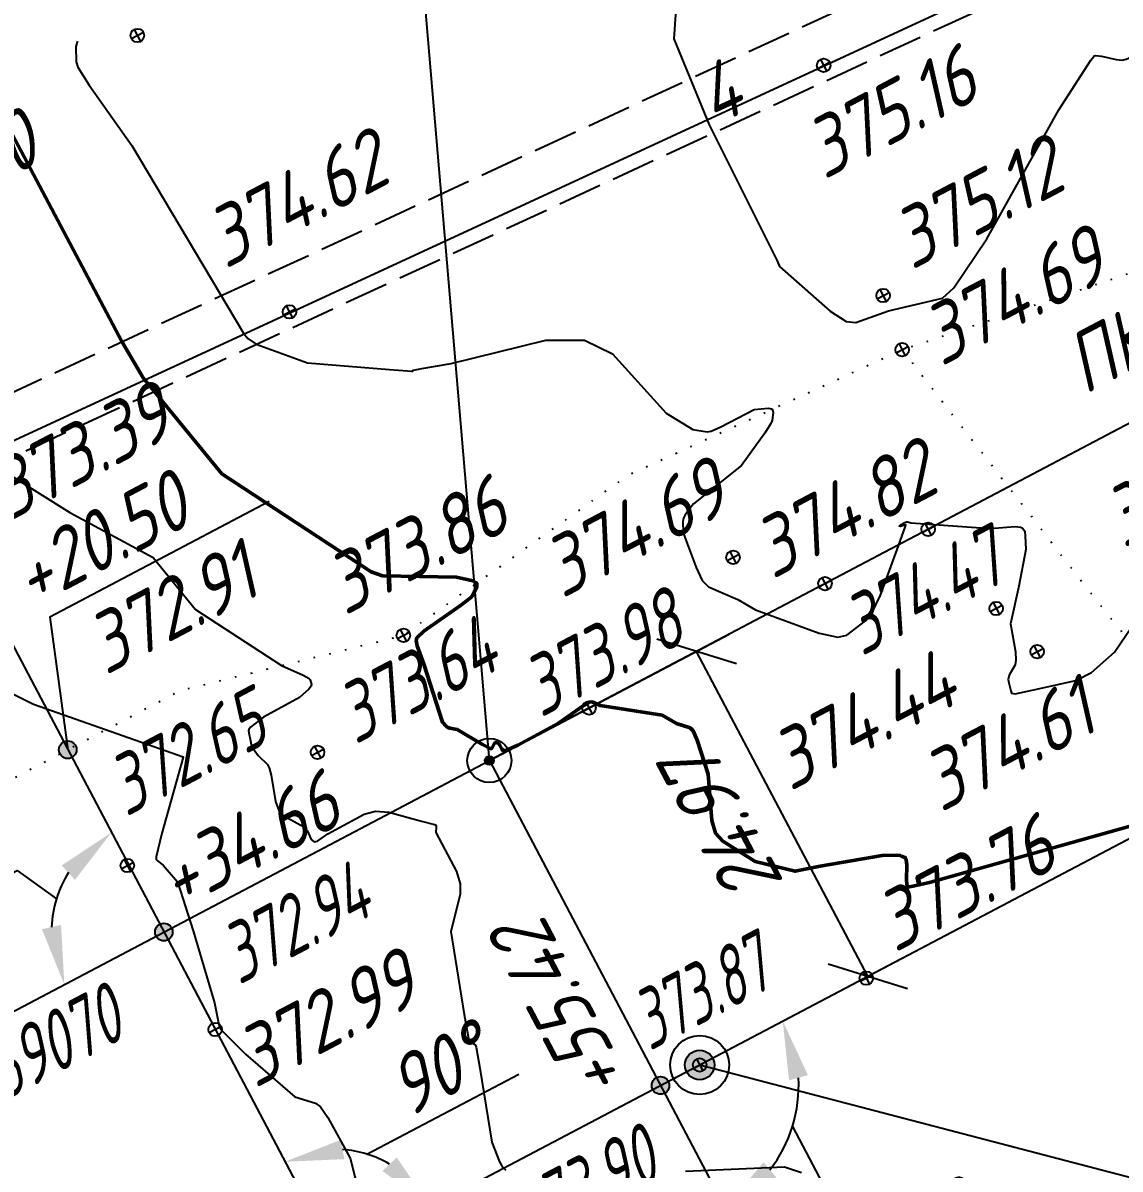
# Model space of a CAD drawing. Extents: x 1519576 to 1520221, y 2185176 to 2185962.
# Drawn here: x 1519663.1 to 1519737.7, y 2185407 to 2185484.9 of the extents above; entities that cross this region are included whole.
import ezdxf
from ezdxf.enums import TextEntityAlignment as Align

# ---------------------------------------------------------------- set-up
doc = ezdxf.new("R2010")
doc.units = 0
doc.header["$PDMODE"] = 35
doc.header["$PDSIZE"] = 2
doc.linetypes.add('ИИDash_30_10', pattern=[4, 3, -1])
doc.linetypes.add('ИИDot', pattern=[1, 0, -1])
for name, color, linetype, lineweight in [('ИИ_ГЕОПУНКТ_025', 7, 'Continuous', 25), ('ИИ_КОНТУР_025', 7, 'ИИDot', 25), ('ИИ_ОТМЕТКА_025', 7, 'Continuous', 25), ('ИИ_ПИКЕТАЖ_025', 7, 'Continuous', 25), ('ИИ_ПЛОЩАДКА_025', 7, 'Continuous', 25), ('ИИ_РАЗМЕР_025', 7, 'Continuous', 25), ('ИИ_РЕЛЬЕФ_025', 34, 'Continuous', 25), ('ИИ_РЕЛЬЕФ_050', 34, 'Continuous', 50), ('ИИ_СКВАЖИНА_025', 7, 'Continuous', 25), ('ИИ_ТЕКСТ_025', 7, 'Continuous', 25), ('ИИ_ТРАССА_АД_025', 1, 'Continuous', 25), ('ИИ_ТРАССА_ТРУБ_025', 7, 'Continuous', 25), ('ИИ_УГОДЬЯ_025', 7, 'Continuous', 25)]:
    doc.layers.add(name, color=color, linetype=linetype, lineweight=lineweight)
doc.styles.add('VNIPISIMPLEXCUR', font='simplex.shx', dxfattribs={"width": 0.8, "oblique": 15})
doc.dimstyles.new('ИИ-2000-м-dm', dxfattribs={"dimscale": 2, "dimtxt": 2.5, "dimasz": 2.5, "dimexe": 1.25, "dimexo": 0, "dimgap": 1, "dimtad": 1, "dimtoh": 1, "dimzin": 1, "dimdsep": 46, "dimtxsty": 'VNIPISIMPLEXCUR', "dimcen": 2.5, "dimaunit": 1, "dimazin": 0, "dimtfac": 1, "dimtmove": 1, "dimatfit": 2, "dimfxl": 1, "dimarcsym": 0})
doc.dimstyles.new('ИИ-2000-м-dm$0', dxfattribs={"dimscale": 2, "dimtxt": 2.5, "dimasz": 2.5, "dimexe": 1.25, "dimexo": 0, "dimgap": 1, "dimtad": 1, "dimtoh": 1, "dimzin": 1, "dimdsep": 46, "dimtxsty": 'VNIPISIMPLEXCUR', "dimblk": 'OBLIQUE', "dimcen": 2.5, "dimaunit": 1, "dimadec": 4, "dimazin": 0, "dimtfac": 1, "dimtmove": 1, "dimatfit": 2, "dimfxl": 1, "dimarcsym": 0})

# ---------------------------------------------------------------- blocks, each defined once
blk = doc.blocks.new('PICKET')
at = {"color": 0, "linetype": 'Continuous', "lineweight": 25}
for p, q in [((-0.2299999999999898, 0), (0.2299999999999898, 0)), ((0, 0.2299999999999898), (0, -0.2299999999999898))]:
    blk.add_line(p, q, dxfattribs=at)
blk.add_circle((0, 0), 0.23, dxfattribs=at)
at = {"color": 0, "linetype": 'Continuous', "style": 'VNIPISIMPLEXCUR', "oblique": 15, "width": 0.8}
blk.add_attdef('OTMETKA', (1.25, 0.3000000000000114), '', height=2, dxfattribs=at)
at = {"color": 8, "linetype": 'Continuous', "style": 'VNIPISIMPLEXCUR', "oblique": 15, "width": 0.8, "flags": 1}
blk.add_attdef('NOMER', (1.25, -2.699999999999989), '', height=2, dxfattribs=at)
blk = doc.blocks.new('ИИ25001')
at = {"linetype": 'Continuous'}
h = blk.add_hatch(color=0, dxfattribs=at)
edge = h.paths.add_edge_path()
edge.add_arc((0, 0), 0.5, 0, 360)
at = {"color": 0, "linetype": 'Continuous'}
for radius in [1, 0.5]:
    blk.add_circle((0, 0), radius, dxfattribs=at)
at = {"color": 0, "style": 'VNIPISIMPLEXCUR', "oblique": 15, "width": 0.8}
for tag, p in [('NUMBER', (2, 0.6999999999999887)), ('STS', (14.21830956713089, 0.6999999999999887)), ('EGWL', (38.31670607307356, 0.6999999999999887)), ('TFS', (19.07851403860371, -1)), ('HEIGHT', (2, -2.699999999999988)), ('FS', (14.21830956713089, -2.700000000000002)), ('AGWL', (36.59421987173639, -2.700000000000002))]:
    blk.add_attdef(tag, p, '', height=2, dxfattribs=at)
at = {"color": 253, "style": 'VNIPISIMPLEXCUR', "oblique": 15, "width": 0.8, "flags": 1}
for tag, p in [('DATE', (-2.5, -0.8000000000000113)), ('NOTE1', (-2.5, -3.200000000000017)), ('NOTE2', (-2.5, -5.600000000000022))]:
    blk.add_attdef(tag, text='', height=1.6, dxfattribs=at).set_placement(p, align=Align.RIGHT)
blk = doc.blocks.new('ИИ15002')
at = {"linetype": 'Continuous', "lineweight": 25}
h = blk.add_hatch(color=0, dxfattribs=at)
edge = h.paths.add_edge_path()
edge.add_arc((0, 0), 0.3, 0, 360)
at = {"color": 0, "linetype": 'Continuous', "lineweight": 25}
blk.add_circle((0, 0), 0.3, dxfattribs=at)
at = {"color": 0, "linetype": 'Continuous', "style": 'VNIPISIMPLEXCUR', "oblique": 15, "width": 0.8}
blk.add_attdef('STATIONING', (1, 1.3), '', height=2, rotation=90, dxfattribs=at)
at = {"color": 7, "linetype": 'Continuous', "style": 'VNIPISIMPLEXCUR', "oblique": 15, "width": 0.8}
blk.add_attdef('HEIGHT', text='', height=2, dxfattribs=at).set_placement((0, -1.3), align=Align.TOP_CENTER)
blk = doc.blocks.new('*D22')
at = {"layer": 'Defpoints', "color": 0, "transparency": 16777216}
for p in [(1519807.960000001, 2185466.13), (1519656.51, 2185453.73), (1519684.59236209, 2185408.29023776), (1519684.31, 2185400.98), (1519684.31, 2185400.98)]:
    blk.add_point(p, dxfattribs=at)
at = {"layer": 'ИИ_РАЗМЕР_025', "color": 0, "lineweight": -2, "transparency": 16777216}
blk.add_arc((1519684.310000001, 2185400.98), 7.315688925807349, 59.51591024106093, 86.0582742648494, dxfattribs=at)
at = {"layer": 'ИИ_РАЗМЕР_025', "color": 0, "transparency": 16777216}
for points in [[(1519684.950637408, 2185407.62610202), (1519684.675150394, 2185408.930665043), (1519680.899204829, 2185407.451922493)], [(1519688.503621212, 2185407.744610157), (1519687.538863327, 2185406.824273262), (1519690.782252955, 2185404.390168054)]]:
    blk.add_solid(points, dxfattribs=at)
at = {"layer": 'ИИ_РАЗМЕР_025', "color": 0, "transparency": 16777216, "insert": (1519691.241853977, 2185413.696680639), "char_height": 4, "attachment_point": 5, "rotation": 27.784316396943385, "style": 'VNIPISIMPLEXCUR'}
blk.add_mtext('90%%d', dxfattribs=at)
blk = doc.blocks.new('*U27')
at = {"color": 0, "linetype": 'ByBlock', "lineweight": -2}
for points in [[(-1.27523372416417, 35.22596432642832), (19.93932483142105, 35.22596432642832)], [(0, 0), (-1.27523372416417, 35.22596432642832)]]:
    blk.add_lwpolyline(points, dxfattribs=at)
blk = doc.blocks.new('ИИ050052Р')
at = {"linetype": 'Continuous', "lineweight": 25}
h = blk.add_hatch(color=0, dxfattribs=at)
edge = h.paths.add_edge_path()
edge.add_arc((0, 0), 0.15, 0, 360)
at = {"color": 0, "linetype": 'Continuous', "lineweight": 25}
for radius in [0.75, 0.15]:
    blk.add_circle((0, 0), radius, dxfattribs=at)
at = {"color": 0, "linetype": 'Continuous', "style": 'VNIPISIMPLEXCUR', "oblique": 15, "width": 0.8}
for tag, p in [('CENTRE', (1.449999999999999, 0.6999999999999993)), ('HEIGHT', (1.449999999999999, -2.699999999999999))]:
    blk.add_attdef(tag, p, '', height=2, dxfattribs=at)
for tag, p in [('NUMBER', (-2, -1)), ('STATIONING', (-2, -4.399999999999999)), ('ALPHA', (-2, -7.799999999999999))]:
    blk.add_attdef(tag, text='', height=2, dxfattribs=at).set_placement(p, align=Align.RIGHT)
at = {"color": 253, "linetype": 'Continuous', "style": 'VNIPISIMPLEXCUR', "oblique": 15, "width": 0.8, "flags": 1}
blk.add_attdef('NOTE', text='', height=1.6, dxfattribs=at).set_placement((-2, -10.8), align=Align.RIGHT)
blk = doc.blocks.new('*D29')
at = {"layer": 'Defpoints', "color": 0, "transparency": 16777216}
for p in [(1519656.51, 2185453.73), (1519694.800000001, 2185434.73, 373.78), (1519665.026939811, 2185423.364453318), (1519650.559999999, 2185411.42, 373.78), (1519684.31, 2185400.98)]:
    blk.add_point(p, dxfattribs=at)
at = {"layer": 'ИИ_РАЗМЕР_025', "color": 0, "lineweight": -2, "transparency": 16777216}
blk.add_arc((1519672.668745921, 2185423.069070239), 7.647512784301798, 148.11076212778, 177.4637953897601, dxfattribs=at)
at = {"layer": 'ИИ_РАЗМЕР_025', "color": 0, "transparency": 16777216}
for points in [[(1519665.721222517, 2185427.59705279), (1519666.629707717, 2185426.621126347), (1519669.103244443, 2185429.834545167)], [(1519665.679273769, 2185423.553181873), (1519664.378174601, 2185423.261773685), (1519665.902948752, 2185419.504180274)]]:
    blk.add_solid(points, dxfattribs=at)
at = {"layer": 'ИИ_РАЗМЕР_025', "color": 0, "transparency": 16777216, "insert": (1519659.317554474, 2185428.625520833), "char_height": 4, "attachment_point": 5, "rotation": 27.784316396943385, "style": 'VNIPISIMPLEXCUR'}
blk.add_mtext('90°', dxfattribs=at)
blk = doc.blocks.new('*D30')
at = {"layer": 'Defpoints', "color": 0, "transparency": 16777216}
for p in [(1519807.96, 2185466.13), (1519694.800000001, 2185434.73, 373.78), (1519715.824598221, 2185412.275179161), (1519684.31, 2185400.98), (1519718.109999999, 2185390.48, 373.78)]:
    blk.add_point(p, dxfattribs=at)
at = {"layer": 'ИИ_РАЗМЕР_025', "color": 0, "lineweight": -2, "transparency": 16777216}
for p, q in [((1519715.410619861, 2185409.857816264), (1519721.566450897, 2185398.156844337)), ((1519721.566450897, 2185398.156844337), (1519729.060874032, 2185402.105584065))]:
    blk.add_line(p, q, dxfattribs=at)
blk.add_arc((1519706.437274466, 2185412.638648858), 9.394357748491418, 322.3633236425335, 3.200341989193323, dxfattribs=at)
at = {"layer": 'ИИ_РАЗМЕР_025', "color": 0, "transparency": 16777216}
for points in [[(1519715.174536916, 2185412.985039124), (1519716.459425213, 2185413.34118494), (1519714.748543617, 2185417.017776923)], [(1519714.305816741, 2185406.391801252), (1519713.447495569, 2185407.412125977), (1519710.815681982, 2185404.327000097)]]:
    blk.add_solid(points, dxfattribs=at)
at = {"layer": 'ИИ_РАЗМЕР_025', "color": 0, "transparency": 16777216, "insert": (1519724.357583309, 2185403.018412264), "char_height": 4, "attachment_point": 5, "rotation": 27.784316396943385, "style": 'VNIPISIMPLEXCUR'}
blk.add_mtext('90°', dxfattribs=at)
blk = doc.blocks.new('*D31')
at = {"layer": 'Defpoints', "color": 0, "transparency": 16777216}
for p in [(1519650.559999999, 2185411.42, 373.78), (1519684.31, 2185400.98), (1519657.40209041, 2185386.80501674), (1519670.682948326, 2185383.984796276), (1519673.879999999, 2185367.159999999, 373.78)]:
    blk.add_point(p, dxfattribs=at)
at = {"layer": 'ИИ_РАЗМЕР_025', "color": 0, "lineweight": -2, "transparency": 16777216}
for start, end in [(343.6105895691046, 4.773723408051422), (320.7905098072155, 342.1872065724332)]:
    blk.add_arc((1519662.198111869, 2185389.331542395), 10.02896523860563, start, end, dxfattribs=at)
at = {"layer": 'ИИ_РАЗМЕР_025', "color": 0, "transparency": 16777216}
for points in [[(1519671.552342372, 2185389.979307989), (1519672.832233493, 2185390.35301442), (1519671.071168638, 2185394.005834567)], [(1519670.391093004, 2185382.475668421), (1519669.54681341, 2185383.507642134), (1519666.873032067, 2185380.458816494)]]:
    blk.add_solid(points, dxfattribs=at)
at = {"layer": 'ИИ_РАЗМЕР_025', "color": 0, "transparency": 16777216, "insert": (1519677.25201479, 2185385.973088497), "char_height": 4, "attachment_point": 5, "rotation": 27.784316396943385, "style": 'VNIPISIMPLEXCUR'}
blk.add_mtext('90°', dxfattribs=at)
blk = doc.blocks.new('ИИ15001')
at = {"color": 0, "linetype": 'Continuous', "lineweight": 25}
blk.add_lwpolyline([(0, 1), (0, -1)], dxfattribs=at)
at = {"color": 0, "linetype": 'Continuous', "lineweight": 25, "style": 'VNIPISIMPLEXCUR', "oblique": 15, "width": 0.8}
blk.add_attdef('STATIONING', text='', height=2, dxfattribs=at).set_placement((0, 2), align=Align.CENTER)
at = {"color": 7, "linetype": 'Continuous', "lineweight": 25, "style": 'VNIPISIMPLEXCUR', "oblique": 15, "width": 0.8}
blk.add_attdef('HEIGHT', text='', height=2, dxfattribs=at).set_placement((0, -2), align=Align.TOP_CENTER)
blk = doc.blocks.new('_Oblique')
at = {"color": 0, "linetype": 'ByBlock', "lineweight": -2}
blk.add_line((-0.5, -0.5), (0.5, 0.5), dxfattribs=at)
blk = doc.blocks.new('*D53')
at = {"layer": 'Defpoints', "color": 0, "transparency": 16777216}
for p in [(1519708.891166048, 2185442.152939677), (1519694.800000001, 2185434.73, 373.78), (1519706.43727447, 2185412.638648862, 373.9)]:
    blk.add_point(p, dxfattribs=at)
at = {"layer": 'ИИ_РАЗМЕР_025', "color": 0, "lineweight": -2, "transparency": 16777216}
for p, q in [((1519694.800000002, 2185434.729999999), (1519711.103038586, 2185443.318109142)), ((1519720.528440519, 2185420.061588538), (1519708.89116605, 2185442.152939676)), ((1519706.437274472, 2185412.638648861), (1519722.740313055, 2185421.226758004))]:
    blk.add_line(p, q, dxfattribs=at)
at = {"layer": 'ИИ_РАЗМЕР_025', "color": 0, "lineweight": -2, "transparency": 16777216, "xscale": 4, "yscale": 4, "zscale": 4}
for p, rotation in [((1519708.89116605, 2185442.152939676), 117.7793492483918), ((1519720.528440519, 2185420.061588538), 297.7793492483918)]:
    blk.add_blockref('_Oblique', p, dxfattribs=dict(at, rotation=rotation))
at = {"layer": 'ИИ_РАЗМЕР_025', "color": 0, "transparency": 16777216, "insert": (1519710.6535546, 2185430.175350892), "char_height": 4, "attachment_point": 5, "rotation": 117.77934924839182, "style": 'VNIPISIMPLEXCUR'}
blk.add_mtext('24.97', dxfattribs=at)

msp = doc.modelspace()

# ---------------------------------------------------------------- linework, layer by layer
at = {"layer": 'ИИ_ГЕОПУНКТ_025', "elevation": 373.78}
msp.add_lwpolyline([(1519694.800000001, 2185434.73), (1519688.054856828, 2185514.155916501), (1519723.602338084, 2185532.885543705)], dxfattribs=at)
at = {"layer": 'ИИ_КОНТУР_025', "flags": 128}
for points, elevation in [([(1519639.251255245, 2185421.260156659), (1519655.243530729, 2185429.733882477), (1519673.75186655, 2185439.480677084), (1519688.958436694, 2185443.239070953), (1519704.263012063, 2185454.14875806), (1519722.867837252, 2185462.662187433), (1519739.644640784, 2185468.314351907), (1519779.26668405, 2185486.390429674), (1519787.343564, 2185495.05182029), (1519784.85, 2185524.01), (1519783.405533949, 2185532.932806968)], 370.72), ([(1519722.867837253, 2185462.662187433), (1519736.053323935, 2185445.648028612), (1519745.873997, 2185433.41748002), (1519774.407431564, 2185402.55858737), (1519781.735961301, 2185396.470838573), (1519799.093433332, 2185393.639350926)], 374.69)]:
    msp.add_lwpolyline(points, dxfattribs=dict(at, elevation=elevation))
at = {"layer": 'ИИ_ПИКЕТАЖ_025', "color": 4}
msp.add_lwpolyline([(1519679.831159118, 2185452.334354009), (1519664.917572966, 2185444.47652839), (1519666.133855639, 2185435.468907016)], dxfattribs=at)
at = {"layer": 'ИИ_ПЛОЩАДКА_025'}
msp.add_lwpolyline([(1519739.998443869, 2185519.489883213), (1519750.34, 2185497.14), (1519656.51, 2185453.73), (1519628.883710206, 2185440.940530135)], dxfattribs=at)
at = {"layer": 'ИИ_ПЛОЩАДКА_025', "elevation": 373.78}
msp.add_lwpolyline([(1519694.800000001, 2185434.73), (1519718.109999999, 2185390.48), (1519673.879999999, 2185367.159999999), (1519650.559999999, 2185411.42)], close=True, dxfattribs=at)
at = {"layer": 'ИИ_РАЗМЕР_025'}
for points in [[(1519656.495941848, 2185424.001318453), (1519662.686581949, 2185427.263107394), (1519665.363744715, 2185425.3321233)], [(1519686.474882444, 2185407.968031802), (1519696.797285224, 2185413.406806902)]]:
    msp.add_lwpolyline(points, dxfattribs=at)
at = {"layer": 'ИИ_РЕЛЬЕФ_025'}
for points, elevation in [([(1519707.973137522, 2185493.11646043), (1519707.336524559, 2185483.810397132), (1519709.749311402, 2185477.963792866), (1519714.370838851, 2185468.706727094), (1519714.53480936, 2185468.31396942), (1519717.967421579, 2185465.283763328), (1519719.068846888, 2185464.584558798), (1519719.721586684, 2185464.508770809), (1519721.933082188, 2185465.319657858), (1519725.606407986, 2185466.176126876), (1519726.390814647, 2185466.872621647), (1519728.633708236, 2185470.19812965), (1519733.510185048, 2185478.975957063), (1519735.688716168, 2185482.34397982), (1519735.868210347, 2185482.587113145), (1519735.924100591, 2185482.652871653), (1519736.026684286, 2185482.677727804), (1519736.430422213, 2185482.633739708), (1519737.421162481, 2185482.389231077), (1519737.8260989, 2185482.358154359), (1519738.095759772, 2185482.412025888), (1519738.976408049, 2185482.814308057), (1519746.477801131, 2185486.278540313)], 375), ([(1519666.804794658, 2185483.654097029), (1519666.694766331, 2185483.275037984), (1519666.700424102, 2185482.250585742), (1519666.831039067, 2185481.878118657), (1519667.58654964, 2185480.659185665), (1519670.485818133, 2185476.559414329), (1519678.07951448, 2185463.796551057), (1519678.38117872, 2185463.427204822), (1519678.956834121, 2185463.051126881), (1519682.433437374, 2185461.766169106), (1519688.001497429, 2185461.325604152), (1519689.238898888, 2185461.227733787), (1519689.514109312, 2185461.206147722), (1519689.592913491, 2185461.206821127), (1519689.629990136, 2185461.278951418), (1519689.756481839, 2185461.307004604), (1519690.203343524, 2185461.384806586), (1519692.213879861, 2185461.734239478), (1519698.63751685, 2185463.305815586), (1519701.261211347, 2185463.306536946), (1519703.176431497, 2185462.38869422), (1519706.830177257, 2185458.343134118), (1519708.642202671, 2185457.235403377), (1519709.603685325, 2185457.087631073), (1519709.874319004, 2185457.134807055), (1519710.541191637, 2185457.419421839), (1519712.794653502, 2185458.58999476), (1519713.763600512, 2185458.683182406), (1519713.975033958, 2185458.643711443), (1519714.03054533, 2185458.618308482), (1519714.100260085, 2185458.414551926), (1519714.024397905, 2185457.85338418), (1519713.945648328, 2185457.652946197), (1519713.527219872, 2185456.998677747), (1519711.938472334, 2185454.791998198), (1519708.676420476, 2185452.174483906), (1519708.117150444, 2185451.438836215), (1519707.994106145, 2185451.206116982), (1519707.955169909, 2185450.991048595), (1519707.985052405, 2185450.222618395), (1519708.859443027, 2185447.863530316), (1519709.258846785, 2185446.964737748), (1519709.703073586, 2185446.544170684), (1519711.691500204, 2185445.676315069), (1519712.894167, 2185444.97505571), (1519717.218706038, 2185443.392591492), (1519718.503735, 2185443.1248403), (1519719.101742942, 2185443.262638703), (1519720.376125354, 2185444.229358373), (1519720.774921658, 2185444.6957953), (1519721.384165624, 2185445.981692125), (1519722.607356283, 2185449.32711803), (1519723.0937806, 2185450.664316683), (1519723.1098515, 2185450.760722255), (1519723.026839127, 2185450.739679452), (1519722.82718792, 2185450.660577631), (1519722.744747573, 2185450.63739482), (1519722.654072755, 2185450.67386927), (1519722.759950833, 2185450.755460766), (1519723.058483414, 2185450.91055703), (1519723.18106933, 2185450.963848989), (1519723.24325071, 2185450.968391952), (1519723.454265524, 2185450.899982858), (1519728.857504827, 2185450.515719034), (1519730.547702839, 2185450.653874333), (1519730.917993627, 2185450.594884926), (1519731.018707857, 2185450.5595045), (1519731.073706893, 2185450.509676674), (1519731.181775689, 2185450.352284577), (1519731.203485573, 2185450.28131707), (1519731.230338162, 2185450.014880354), (1519731.27248815, 2185449.07825525), (1519730.80103772, 2185446.57782716), (1519730.2423554, 2185444.035570659), (1519730.570822736, 2185442.114585121), (1519730.60662015, 2185441.5596001), (1519730.547706032, 2185441.248850646), (1519730.14834587, 2185440.54645856), (1519730.078179745, 2185440.23805491), (1519730.125632194, 2185440.003554683), (1519730.252296149, 2185439.465743375), (1519730.306765959, 2185439.317849505), (1519730.540246723, 2185439.26561136), (1519731.715858686, 2185439.510686182), (1519734.677006155, 2185440.164926707), (1519735.74829779, 2185440.707567827), (1519737.30015009, 2185442.100337624), (1519740.337134581, 2185446.555500008)], 374.5), ([(1519660.071804108, 2185455.483029004), (1519666.285448042, 2185451.6057861), (1519671.936614159, 2185448.537314365), (1519674.820169397, 2185445.006798882), (1519680.663943918, 2185441.189037964), (1519682.138616113, 2185440.529004036), (1519682.543010341, 2185440.30710148), (1519682.626571755, 2185440.218303843), (1519682.709143385, 2185439.899144854), (1519682.690607347, 2185439.778629521), (1519682.536430121, 2185439.587470862), (1519681.887245076, 2185439.019727601), (1519679.444629755, 2185437.669856451), (1519678.569978067, 2185436.994351093), (1519678.441480832, 2185436.831542716), (1519678.429458686, 2185436.774895871), (1519678.447278243, 2185436.618693915), (1519678.563881507, 2185436.080315852), (1519678.59862, 2185435.822053333), (1519678.677791725, 2185435.641411662), (1519679.085555556, 2185435.080022222), (1519679.707935418, 2185434.455877787), (1519679.828666667, 2185434.237333333), (1519679.961006999, 2185433.736846301), (1519680.2605591, 2185431.948120826), (1519680.496977654, 2185431.328421104), (1519680.821984683, 2185430.975626141), (1519681.974325414, 2185430.332112415), (1519682.283521017, 2185430.116949533), (1519682.408098754, 2185429.971488093), (1519682.691587146, 2185429.35785497), (1519682.880420419, 2185429.206676742), (1519683.115287843, 2185429.258352363), (1519683.811235464, 2185429.758675972), (1519686.294486011, 2185431.077162074), (1519687.066369971, 2185431.282324878), (1519687.976491227, 2185431.210345442), (1519690.19089514, 2185430.608892667), (1519691.072532245, 2185430.371789831), (1519691.175568018, 2185430.3120895), (1519691.181754012, 2185430.208450695), (1519691.1702953, 2185429.8449146), (1519692.561446328, 2185427.175203026), (1519692.818964, 2185426.357601037), (1519692.805806172, 2185425.623030222), (1519692.190446133, 2185423.111795226), (1519693.092715931, 2185417.452632598), (1519693.38714336, 2185415.84209266), (1519693.437045218, 2185415.675550018), (1519693.524725947, 2185415.603771152), (1519693.762760543, 2185415.448943099), (1519693.8513462, 2185415.378284078), (1519693.893124969, 2185415.245374792), (1519694.157222114, 2185413.815425104), (1519694.959948083, 2185408.789324718), (1519695.491864058, 2185407.442842969), (1519695.695169633, 2185407.083629), (1519695.911300482, 2185406.873120474)], 373.5), ([(1519660.780091386, 2185440.08056745), (1519663.81240452, 2185438.56064758), (1519673.972643695, 2185434.975815624), (1519673.980929315, 2185434.97273645), (1519673.983206614, 2185434.9718788), (1519673.979328062, 2185434.968655991), (1519673.984745995, 2185434.971406568), (1519673.982943165, 2185434.964785647), (1519672.513930042, 2185429.693982977), (1519672.14904675, 2185428.174056019), (1519672.141352722, 2185428.011550983), (1519672.24321857, 2185427.917428561), (1519672.62691419, 2185427.619437979), (1519673.591336875, 2185426.4849553), (1519674.672242068, 2185423.1550172), (1519676.114262681, 2185418.251355472), (1519676.402396945, 2185416.794439735), (1519676.467387713, 2185416.559028522), (1519676.652571429, 2185416.325714285), (1519678.22, 2185414.758148148), (1519681.570967742, 2185411.874516129), (1519682.980157783, 2185411.434314283), (1519683.31037037, 2185411.181111111), (1519683.826168158, 2185410.448629687), (1519685.344347826, 2185407.700434783), (1519686.208448276, 2185404.281551724)], 373), ([(1519708.139107591, 2185406.817556246), (1519714.878032089, 2185407.107918), (1519716.031159756, 2185406.731162167)], 373.5)]:
    msp.add_lwpolyline(points, dxfattribs=dict(at, elevation=elevation))
at = {"layer": 'ИИ_РЕЛЬЕФ_050', "elevation": 374}
msp.add_lwpolyline([(1519661.71990646, 2185478.530736229), (1519669.8015248, 2185463.212350274), (1519671.27127248, 2185460.742118672), (1519676.600674059, 2185454.217001852), (1519686.770586136, 2185447.572958224), (1519687.531093097, 2185447.291873711), (1519692.574507636, 2185447.207465532), (1519693.670183266, 2185446.956296336), (1519693.888771951, 2185446.838149393), (1519693.941321714, 2185446.791062149), (1519693.948460027, 2185446.551507136), (1519693.674206072, 2185445.981511183), (1519693.519428692, 2185445.798531616), (1519692.837639859, 2185445.263502629), (1519690.347334035, 2185443.529736984), (1519689.877000275, 2185443.066536694), (1519689.825044288, 2185442.8906331), (1519689.896319889, 2185442.521589668), (1519690.350772071, 2185441.283028071), (1519691.61307575, 2185437.345637854), (1519691.891893115, 2185437.039506866), (1519691.987750684, 2185436.97118446), (1519692.122602948, 2185436.926430228), (1519692.614844315, 2185436.846436379), (1519694.333994064, 2185435.810413525), (1519694.849057074, 2185435.559381428), (1519694.976583921, 2185435.554924792), (1519695.022536817, 2185435.629284511), (1519695.106777075, 2185435.832102651), (1519695.151032454, 2185435.907484995), (1519695.27217192, 2185435.947587213), (1519695.437903506, 2185435.863330289), (1519695.508800715, 2185435.765747584), (1519695.658859827, 2185435.502819917), (1519695.733708145, 2185435.408233829), (1519695.919400144, 2185435.417435416), (1519696.741059311, 2185435.78188536), (1519699.508888067, 2185437.281976733), (1519701.11798173, 2185438.410714689), (1519701.604972113, 2185438.6893055), (1519701.770903359, 2185438.719758102), (1519701.898673554, 2185438.672938013), (1519702.335416376, 2185438.482479238), (1519706.549728804, 2185437.81673288), (1519707.524933373, 2185437.254369273), (1519708.464210647, 2185436.950919856), (1519708.657548921, 2185436.755294211), (1519708.939354287, 2185436.119579107), (1519709.66676754, 2185433.79331448), (1519709.92472592, 2185430.656227725), (1519710.186093754, 2185429.800482763), (1519710.671245565, 2185429.248380084), (1519712.874901358, 2185427.874566348), (1519715.591661671, 2185427.197870784), (1519717.297864704, 2185427.552504128), (1519721.507003661, 2185428.268881994), (1519722.453553535, 2185428.292884401), (1519722.723302319, 2185428.275742632), (1519722.83079209, 2185428.239913748), (1519723.040908705, 2185428.132589074), (1519723.098154348, 2185428.097088324), (1519723.149698335, 2185427.996187496), (1519723.189917882, 2185427.606533845), (1519723.151021502, 2185426.622888255), (1519723.184170442, 2185426.319887866), (1519723.199062949, 2185426.234121489), (1519723.272445685, 2185426.147792271), (1519723.36985616, 2185426.153471642), (1519723.708003194, 2185426.20338936), (1519724.720206895, 2185426.440246332), (1519737.633765929, 2185430.061487488), (1519740.728376326, 2185430.918869819)], dxfattribs=at)
at = {"layer": 'ИИ_СКВАЖИНА_025', "flags": 128}
msp.add_lwpolyline([(1519709.100284127, 2185414.031763129), (1519828.591017076, 2185382.803514597), (1519851.018921517, 2185394.620562509)], dxfattribs=at)
at = {"layer": 'ИИ_ТРАССА_АД_025'}
msp.add_lwpolyline([(1519865.248912866, 2185524.584856532), (1519694.800000001, 2185434.73)], dxfattribs=at)
at = {"layer": 'ИИ_ТРАССА_ТРУБ_025', "color": 4}
for points in [[(1519657.40209041, 2185386.80501674), (1519684.31, 2185400.98), (1519807.96, 2185466.13), (1519984.05, 2185558.95), (1519952.18, 2185619.41), (1519847.82, 2185817.46), (1519806.552888465, 2185895.815766321)], [(1519644.423364626, 2185476.66510112), (1519656.51, 2185453.73), (1519656.51, 2185453.73), (1519684.31, 2185400.98)]]:
    msp.add_lwpolyline(points, dxfattribs=at)
at = {"layer": 'ИИ_УГОДЬЯ_025', "linetype": 'ИИDash_30_10', "flags": 128}
for points in [[(1519740.9070457, 2185519.90755406), (1519751.667512721, 2185496.6523323), (1519656.929886069, 2185452.822423177), (1519629.350403047, 2185440.054622297)], [(1519737.272638377, 2185518.236870673), (1519746.357461837, 2185498.6030031), (1519655.250341793, 2185456.452730468), (1519627.483631682, 2185443.598253651)]]:
    msp.add_lwpolyline(points, dxfattribs=at)

# ---------------------------------------------------------------- block references
at = {"layer": 'ИИ_ГЕОПУНКТ_025'}
ref = msp.add_blockref('ИИ050052Р', (1519694.800000001, 2185434.73, 373.78), dxfattribs=dict(at, xscale=2, yscale=2, zscale=2, rotation=27.78444444444445))
ref.add_attrib('NUMBER', 'ВУ 59071', dxfattribs={"layer": '0', "color": 0, "linetype": 'Continuous', "height": 4, "rotation": 27.78444444539856, "style": 'VNIPISIMPLEXCUR', "oblique": 14.99999999999995, "width": 0.8}).set_placement((1519706.687217924, 2185525.828495358), align=Align.RIGHT)
ref.add_attrib('CENTRE', '374.29', (1519706.444169746, 2185532.194262682), dxfattribs={"layer": '0', "color": 0, "linetype": 'Continuous', "height": 4, "rotation": 27.78444444539856, "style": 'VNIPISIMPLEXCUR', "oblique": 14.99999999999995, "width": 0.8})
ref.add_attrib('HEIGHT', '373.78', (1519709.053419417, 2185527.242133392), dxfattribs={"layer": '0', "color": 0, "linetype": 'Continuous', "height": 4, "rotation": 27.78444444539856, "style": 'VNIPISIMPLEXCUR', "oblique": 14.99999999999995, "width": 0.8})
ref.add_attrib('STATIONING', 'ПК5+51.36', dxfattribs={"layer": '0', "color": 0, "linetype": 'Continuous', "height": 4, "rotation": 27.78444444539856, "style": 'VNIPISIMPLEXCUR', "oblique": 14.99999999999995, "width": 0.8}).set_placement((1519714.395356305, 2185521.678542119), align=Align.RIGHT)
at = {"layer": 'ИИ_ГЕОПУНКТ_025', "xscale": 2, "yscale": 2, "zscale": 2, "rotation": 27.78444444444445}
msp.add_blockref('*U27', (1519656.51, 2185453.73), dxfattribs=at)
at = {"layer": 'ИИ_ГЕОПУНКТ_025'}
ref = msp.add_blockref('ИИ050052Р', (1519650.559999999, 2185411.42, 372.15), dxfattribs=dict(at, xscale=2, yscale=2, zscale=2, rotation=27.78444444444445))
ref.add_attrib('NUMBER', 'ВУ 59070', dxfattribs={"layer": '0', "color": 0, "linetype": 'Continuous', "height": 4, "rotation": 27.78444444539856, "style": 'VNIPISIMPLEXCUR', "oblique": 14.99999999999995, "width": 0.65}).set_placement((1519670.206051176, 2185415.968706562), align=Align.RIGHT)
ref.add_attrib('CENTRE', '372.67', (1519644.004754615, 2185416.872188829), dxfattribs={"layer": '0', "color": 0, "linetype": 'Continuous', "height": 4, "rotation": 27.78444444539856, "style": 'VNIPISIMPLEXCUR', "oblique": 14.99999999999995, "width": 0.6})
ref.add_attrib('HEIGHT', '372.15', (1519645.960541953, 2185411.308860081), dxfattribs={"layer": '0', "color": 0, "linetype": 'Continuous', "height": 4, "rotation": 27.78444444539856, "style": 'VNIPISIMPLEXCUR', "oblique": 14.99999999999995, "width": 0.6})
at = {"layer": 'ИИ_ОТМЕТКА_025', "xscale": 2, "yscale": 2, "zscale": 2, "rotation": 27.78444444444445}
for p, values in [((1519670.869022377, 2185484.033770237, 374.78), {'OTMETKA': '374.78'}), ((1519721.571241532, 2185466.348356113, 375.12), {'OTMETKA': '375.12'}), ((1519720.428526321, 2185419.933522788, 373.76), {'OTMETKA': '373.76'})]:
    msp.add_blockref('PICKET', p, dxfattribs=at).add_auto_attribs(values)
at = {"layer": 'ИИ_ОТМЕТКА_025'}
ref = msp.add_blockref('PICKET', (1519717.53, 2185482, 375.16), dxfattribs=dict(at, xscale=2, yscale=2, zscale=2, rotation=27.78444444444445))
ref.add_attrib('OTMETKA', '375.16', (1519717.557016752, 2185474.186360121, 375.16), dxfattribs={"layer": '0', "color": 0, "linetype": 'Continuous', "height": 4, "rotation": 27.78444444232899, "style": 'VNIPISIMPLEXCUR', "oblique": 14.99999999999995, "width": 0.8})
ref = msp.add_blockref('PICKET', (1519652.694225883, 2185466.118403018, 373.6), dxfattribs=dict(at, xscale=2, yscale=2, zscale=2, rotation=27.78444444444445))
ref.add_attrib('OTMETKA', '373.60', (1519653.206944056, 2185469.595437599, 373.6), dxfattribs={"layer": '0', "color": 0, "linetype": 'Continuous', "height": 4, "rotation": 27.78444444232899, "style": 'VNIPISIMPLEXCUR', "oblique": 14.99999999999995, "width": 0.8})
ref = msp.add_blockref('PICKET', (1519681.21, 2185465.24, 374.62), dxfattribs=dict(at, xscale=2, yscale=2, zscale=2, rotation=27.78444444444445))
ref.add_attrib('OTMETKA', '374.62', (1519676.845191642, 2185468.113575519, 374.62), dxfattribs={"layer": '0', "color": 0, "linetype": 'Continuous', "height": 4, "rotation": 27.78444444232899, "style": 'VNIPISIMPLEXCUR', "oblique": 14.99999999999995, "width": 0.8})
ref = msp.add_blockref('PICKET', (1519722.867837252, 2185462.662187433, 374.69), dxfattribs=dict(at, xscale=2, yscale=2, zscale=2, rotation=27.78444444444445))
ref.add_attrib('OTMETKA', '374.69', (1519725.516144506, 2185461.484278182, 374.69), dxfattribs={"layer": '0', "color": 0, "linetype": 'Continuous', "height": 4.000000000000001, "rotation": 27.78444442702889, "style": 'VNIPISIMPLEXCUR', "oblique": 14.99999999999995, "width": 0.7999999999999998})
ref = msp.add_blockref('PICKET', (1519657.551792197, 2185454.317899742, 373.39), dxfattribs=dict(at, xscale=2, yscale=2, zscale=2, rotation=27.78444444444445))
ref.add_attrib('OTMETKA', '373.39', (1519662.16268279, 2185450.960231992, 373.39), dxfattribs={"layer": '0', "color": 0, "linetype": 'Continuous', "height": 4, "rotation": 27.78444444232899, "style": 'VNIPISIMPLEXCUR', "oblique": 14.99999999999995, "width": 0.8})
ref = msp.add_blockref('PICKET', (1519717.619285143, 2185446.759549254, 374.82), dxfattribs=dict(at, xscale=2, yscale=2, zscale=2, rotation=27.78431639694339))
ref.add_attrib('OTMETKA', '374.82', (1519714.044036858, 2185447.015146895, 374.82), dxfattribs={"layer": '0', "color": 0, "linetype": 'Continuous', "height": 3.999999999999998, "rotation": 27.78431639694339, "style": 'VNIPISIMPLEXCUR', "oblique": 14.99999999999995, "width": 0.8000000000000008})
ref = msp.add_blockref('PICKET', (1519711.36985789, 2185448.54372735, 374.69), dxfattribs=dict(at, xscale=2, yscale=2, zscale=2, rotation=27.78444444444445))
ref.add_attrib('OTMETKA', '374.69', (1519699.739770147, 2185445.708543801, 374.69), dxfattribs={"layer": '0', "color": 0, "linetype": 'Continuous', "height": 4.000000000000002, "rotation": 27.78444444539848, "style": 'VNIPISIMPLEXCUR', "oblique": 14.99999999999995, "width": 0.7999999999999993})
ref = msp.add_blockref('PICKET', (1519688.958436694, 2185443.239070953, 373.86), dxfattribs=dict(at, xscale=2, yscale=2, zscale=2, rotation=27.78444444444445))
ref.add_attrib('OTMETKA', '373.86', (1519684.968450276, 2185444.546294556, 373.86), dxfattribs={"layer": '0', "color": 0, "linetype": 'Continuous', "height": 4.000000000000001, "rotation": 27.78444442702889, "style": 'VNIPISIMPLEXCUR', "oblique": 14.99999999999995, "width": 0.7999999999999998})
ref = msp.add_blockref('PICKET', (1519724.63301395, 2185450.456947994, 374.47), dxfattribs=dict(at, xscale=2, yscale=2, zscale=2, rotation=27.78431639694339))
ref.add_attrib('OTMETKA', '374.47', (1519720.104906696, 2185441.782998567, 374.47), dxfattribs={"layer": '0', "color": 0, "linetype": 'Continuous', "height": 3.999999999999998, "rotation": 27.78431639694339, "style": 'VNIPISIMPLEXCUR', "oblique": 14.99999999999995, "width": 0.7})
ref = msp.add_blockref('PICKET', (1519701.579490108, 2185438.303916082, 373.98), dxfattribs=dict(at, xscale=2, yscale=2, zscale=2, rotation=27.78431639694339))
ref.add_attrib('OTMETKA', '373.98', (1519698.2867417, 2185437.606725449, 373.98), dxfattribs={"layer": '0', "color": 0, "linetype": 'Continuous', "height": 3.999999999999998, "rotation": 27.78431639694339, "style": 'VNIPISIMPLEXCUR', "oblique": 14.99999999999995, "width": 0.7})
ref = msp.add_blockref('PICKET', (1519729.26, 2185445.0699, 374.44), dxfattribs=dict(at, xscale=2, yscale=2, zscale=2, rotation=27.78444444444445))
ref.add_attrib('OTMETKA', '374.44', (1519715.235705718, 2185432.598558487, 374.44), dxfattribs={"layer": '0', "color": 0, "linetype": 'Continuous', "height": 4.000000000000002, "rotation": 27.78444444539848, "style": 'VNIPISIMPLEXCUR', "oblique": 14.99999999999995, "width": 0.7999999999999993})
ref = msp.add_blockref('PICKET', (1519683.12, 2185435.29, 373.64), dxfattribs=dict(at, xscale=2, yscale=2, zscale=2, rotation=27.78444444444445))
ref.add_attrib('OTMETKA', '373.64', (1519685.677747122, 2185435.782366859, 373.64), dxfattribs={"layer": '0', "color": 0, "linetype": 'Continuous', "height": 4, "rotation": 27.78444444539856, "style": 'VNIPISIMPLEXCUR', "oblique": 15, "width": 0.7})
ref = msp.add_blockref('PICKET', (1519732.04334034, 2185442.13930016, 374.61), dxfattribs=dict(at, xscale=2, yscale=2, zscale=2, rotation=27.78444444444445))
ref.add_attrib('OTMETKA', '374.61', (1519725.491451357, 2185431.163616973, 374.61), dxfattribs={"layer": '0', "color": 0, "linetype": 'Continuous', "height": 4.000000000000002, "rotation": 27.78444444539848, "style": 'VNIPISIMPLEXCUR', "oblique": 14.99999999999995, "width": 0.7999999999999993})
ref = msp.add_blockref('PICKET', (1519670.185108742, 2185427.591783691, 372.65), dxfattribs=dict(at, xscale=2, yscale=2, zscale=2, rotation=27.78444444444445))
ref.add_attrib('OTMETKA', '372.65', (1519670.088500177, 2185430.864956021, 372.65), dxfattribs={"layer": '0', "color": 0, "linetype": 'Continuous', "height": 4, "rotation": 27.78444444834911, "style": 'VNIPISIMPLEXCUR', "oblique": 15, "width": 0.7})
ref = msp.add_blockref('PICKET', (1519709.100284127, 2185414.031763129, 373.87), dxfattribs=dict(at, xscale=2, yscale=2, zscale=2, rotation=27.78444444444445))
ref.add_attrib('OTMETKA', '373.87', (1519705.698784761, 2185414.947056058), dxfattribs={"layer": '0', "color": 0, "linetype": 'Continuous', "height": 4, "rotation": 27.78444444539856, "style": 'VNIPISIMPLEXCUR', "oblique": 14.99999999999995, "width": 0.6})
ref = msp.add_blockref('PICKET', (1519676.15954173, 2185416.445347976, 372.99), dxfattribs=dict(at, xscale=2, yscale=2, zscale=2, rotation=27.78444444444445))
ref.add_attrib('OTMETKA', '372.99', (1519678.863145073, 2185412.414934428, 372.99), dxfattribs={"layer": '0', "color": 0, "linetype": 'Continuous', "height": 4, "rotation": 27.78444444834911, "style": 'VNIPISIMPLEXCUR', "oblique": 15, "width": 0.8})
at = {"layer": 'ИИ_ПИКЕТАЖ_025', "color": 1}
ref = msp.add_blockref('ИИ15001', (1519740.22940059, 2185458.67883137, 374.77), dxfattribs=dict(at, xscale=2, yscale=2, zscale=2, rotation=27.79670000000001))
ref.add_attrib('STATIONING', 'ПК5', dxfattribs={"layer": '0', "color": 0, "linetype": 'Continuous', "lineweight": 25, "height": 4.000000000000001, "rotation": 27.79670000000001, "style": 'VNIPISIMPLEXCUR', "oblique": 15.00000000000003, "width": 0.7999999999999998}).set_placement((1519738.785568432, 2185461.417453915, 374.77), align=Align.CENTER)
ref.add_attrib('HEIGHT', '374.77', dxfattribs={"layer": '0', "color": 7, "linetype": 'Continuous', "lineweight": 25, "height": 4.000000000000001, "rotation": 27.78444444444445, "style": 'VNIPISIMPLEXCUR', "oblique": 15.00000000000003, "width": 0.7}).set_placement((1519741.021960628, 2185455.299324687, 374.77), align=Align.TOP_CENTER)
at = {"layer": 'ИИ_ПИКЕТАЖ_025', "color": 4}
ref = msp.add_blockref('ИИ15002', (1519666.133855639, 2185435.468907016, 372.91), dxfattribs=dict(at, xscale=2, yscale=2, zscale=2, rotation=27.78444444444445))
ref.add_attrib('STATIONING', '+20.50', (1519663.657321434, 2185445.079055119), dxfattribs={"layer": '0', "color": 0, "linetype": 'Continuous', "height": 4, "rotation": 27.78444444444445, "style": 'VNIPISIMPLEXCUR', "oblique": 14.99999999999995, "width": 0.7999999999999998})
ref.add_attrib('HEIGHT', '372.91', dxfattribs={"layer": '0', "color": 7, "linetype": 'Continuous', "height": 3.999999999999999, "rotation": 27.78444444834911, "style": 'VNIPISIMPLEXCUR', "oblique": 14.99999999999986, "width": 0.8000000000000006}).set_placement((1519672.177284155, 2185446.843866897), align=Align.TOP_CENTER)
ref = msp.add_blockref('ИИ15002', (1519672.668745921, 2185423.06907024, 372.94), dxfattribs=dict(at, xscale=2, yscale=2, zscale=2, rotation=27.78431639694339))
ref.add_attrib('STATIONING', '+34.66', (1519673.587973244, 2185424.521853339, 746.72), dxfattribs={"layer": '0', "color": 0, "linetype": 'Continuous', "height": 3.999999999999998, "rotation": 27.78444444444445, "style": 'VNIPISIMPLEXCUR', "oblique": 14.99999999999986, "width": 0.8000000000000006})
ref.add_attrib('HEIGHT', '372.94', dxfattribs={"layer": '0', "color": 7, "linetype": 'Continuous', "height": 3.999999999999999, "rotation": 27.78431639694339, "style": 'VNIPISIMPLEXCUR', "oblique": 14.99999999999995, "width": 0.65}).set_placement((1519680.538335148, 2185425.413657707, 746.72), align=Align.TOP_CENTER)
ref = msp.add_blockref('ИИ15002', (1519706.43727447, 2185412.638648862, 373.9), dxfattribs=dict(at, xscale=2, yscale=2, zscale=2, rotation=27.78431639694339))
ref.add_attrib('STATIONING', '+55.42', (1519704.455185877, 2185412.883065246, 373.9), dxfattribs={"layer": '0', "color": 0, "linetype": 'Continuous', "height": 3.999999999999998, "rotation": 117.7843163969433, "style": 'VNIPISIMPLEXCUR', "oblique": 14.99999999999986, "width": 0.8000000000000006})
ref.add_attrib('HEIGHT', '373.90', dxfattribs={"layer": '0', "color": 7, "linetype": 'Continuous', "height": 3.999999999999999, "rotation": 27.78431639694339, "style": 'VNIPISIMPLEXCUR', "oblique": 14.99999999999995, "width": 0.65}).set_placement((1519700.12332756, 2185407.510067066, 373.9), align=Align.TOP_CENTER)
at = {"layer": 'ИИ_СКВАЖИНА_025'}
ref = msp.add_blockref('ИИ25001', (1519657.551792197, 2185454.317899742, 373.39), dxfattribs=dict(at, xscale=2, yscale=2, zscale=2, rotation=27.78444444444445))
ref.add_attrib('NUMBER', 'Скв.11б225', (1519631.123845415, 2185505.858114626, 367.21), dxfattribs={"layer": '0', "color": 0, "height": 3.999999999999998, "rotation": 27.78444444419292, "style": 'VNIPISIMPLEXCUR', "oblique": 14.99999999999995, "width": 0.8000000000000004})
ref.add_attrib('HEIGHT', '373.39', (1519637.664408589, 2185502.386719545, 367.21), dxfattribs={"layer": '0', "color": 0, "height": 3.999999999999998, "rotation": 27.78444444419292, "style": 'VNIPISIMPLEXCUR', "oblique": 14.99999999999995, "width": 0.8000000000000004})
ref.add_attrib('STS', '2,4', (1519658.011945355, 2185519.996804864, 374.61), dxfattribs={"layer": '0', "color": 0, "height": 3.999999999999998, "rotation": 27.78444444419292, "style": 'VNIPISIMPLEXCUR', "oblique": 14.99999999999995, "width": 0.8000000000000004})
ref.add_attrib('FS', '2,4', (1519660.61989434, 2185514.669650663, 367.21), dxfattribs={"layer": '0', "color": 0, "height": 3.999999999999998, "rotation": 27.78444444419292, "style": 'VNIPISIMPLEXCUR', "oblique": 14.99999999999995, "width": 0.8000000000000004})
ref.add_attrib('TFS', 'минус 0,4%%DC', (1519668.781548331, 2185522.378280005, 367.21), dxfattribs={"layer": '0', "color": 0, "height": 3.999999999999998, "rotation": 27.78444444419292, "style": 'VNIPISIMPLEXCUR', "oblique": 14.99999999999995, "width": 0.8000000000000004})
at = {"layer": 'ИИ_СКВАЖИНА_025', "xscale": 2, "yscale": 2, "zscale": 2, "rotation": 27.78444444444445}
msp.add_blockref('ИИ25001', (1519709.100284126, 2185414.031763129, 373.87), dxfattribs=at)

# ---------------------------------------------------------------- texts
at = {"layer": 'ИИ_ТЕКСТ_025', "style": 'VNIPISIMPLEXCUR', "oblique": 15, "width": 0.8}
msp.add_text('4', height=4, rotation=24.84157082264193, dxfattribs=at).set_placement((1519710.055581342, 2185477.828128398))

# ---------------------------------------------------------------- dimensions: what is measured, and where the dimension line sits
at = {"layer": 'ИИ_РАЗМЕР_025'}
dim = msp.add_angular_dim_2l(base=(1519684.59236209, 2185408.29023776), line1=((1519684.31, 2185400.98), (1519807.96, 2185466.13)), line2=((1519656.51, 2185453.73), (1519684.31, 2185400.98)), text='90%%d', dimstyle='ИИ-2000-м-dm', override={"dimtxt": 2, "dimasz": 2, "dimgap": 0.5}, dxfattribs=at)
dim.commit()
dim.dimension.update_dxf_attribs({"geometry": '*D22', "text_midpoint": (1519691.241853977, 2185413.696680639), "dimtype": 162})
for base, line1, line2, override, picture, middle in [((1519715.824598221, 2185412.275179161), ((1519694.800000001, 2185434.73, 373.78), (1519718.109999999, 2185390.48, 373.78)), ((1519684.31, 2185400.98), (1519807.96, 2185466.13)), {"dimtxt": 2, "dimasz": 2, "dimgap": 0.5, "dimadec": 0}, '*D30', (1519724.357583309, 2185403.018412264)), ((1519665.026939811, 2185423.364453318), ((1519650.559999999, 2185411.42, 373.78), (1519694.800000001, 2185434.73, 373.78)), ((1519656.51, 2185453.73), (1519684.31, 2185400.98)), {"dimtxt": 2, "dimasz": 2, "dimgap": 0.5, "dimadec": 0, "dimtmove": 2}, '*D29', (1519659.317554475, 2185428.625520834)), ((1519670.682948326, 2185383.984796276), ((1519673.879999999, 2185367.159999999, 373.78), (1519650.559999999, 2185411.42, 373.78)), ((1519657.40209041, 2185386.80501674), (1519684.31, 2185400.98)), {"dimtxt": 2, "dimasz": 2, "dimgap": 0.5, "dimadec": 0, "dimtmove": 2}, '*D31', (1519677.252014789, 2185385.973088497))]:
    dim = msp.add_angular_dim_2l(base=base, line1=line1, line2=line2, dimstyle='ИИ-2000-м-dm', override=override, dxfattribs=at)
    dim.commit()
    dim.dimension.update_dxf_attribs({"geometry": picture, "text_midpoint": middle, "dimtype": 162})
dim = msp.add_linear_dim(base=(1519708.891166048, 2185442.152939677), p1=(1519706.43727447, 2185412.638648862, 373.9), p2=(1519694.800000001, 2185434.73, 373.78), angle=117.77934924683373, dimstyle='ИИ-2000-м-dm$0', override={"dimtxt": 2, "dimasz": 2, "dimzin": 0}, dxfattribs=at)
dim.commit()
dim.dimension.update_dxf_attribs({"geometry": '*D53', "text_midpoint": (1519714.192550658, 2185432.039622037), "dimtype": 161})

doc.saveas('drawing.dxf')
